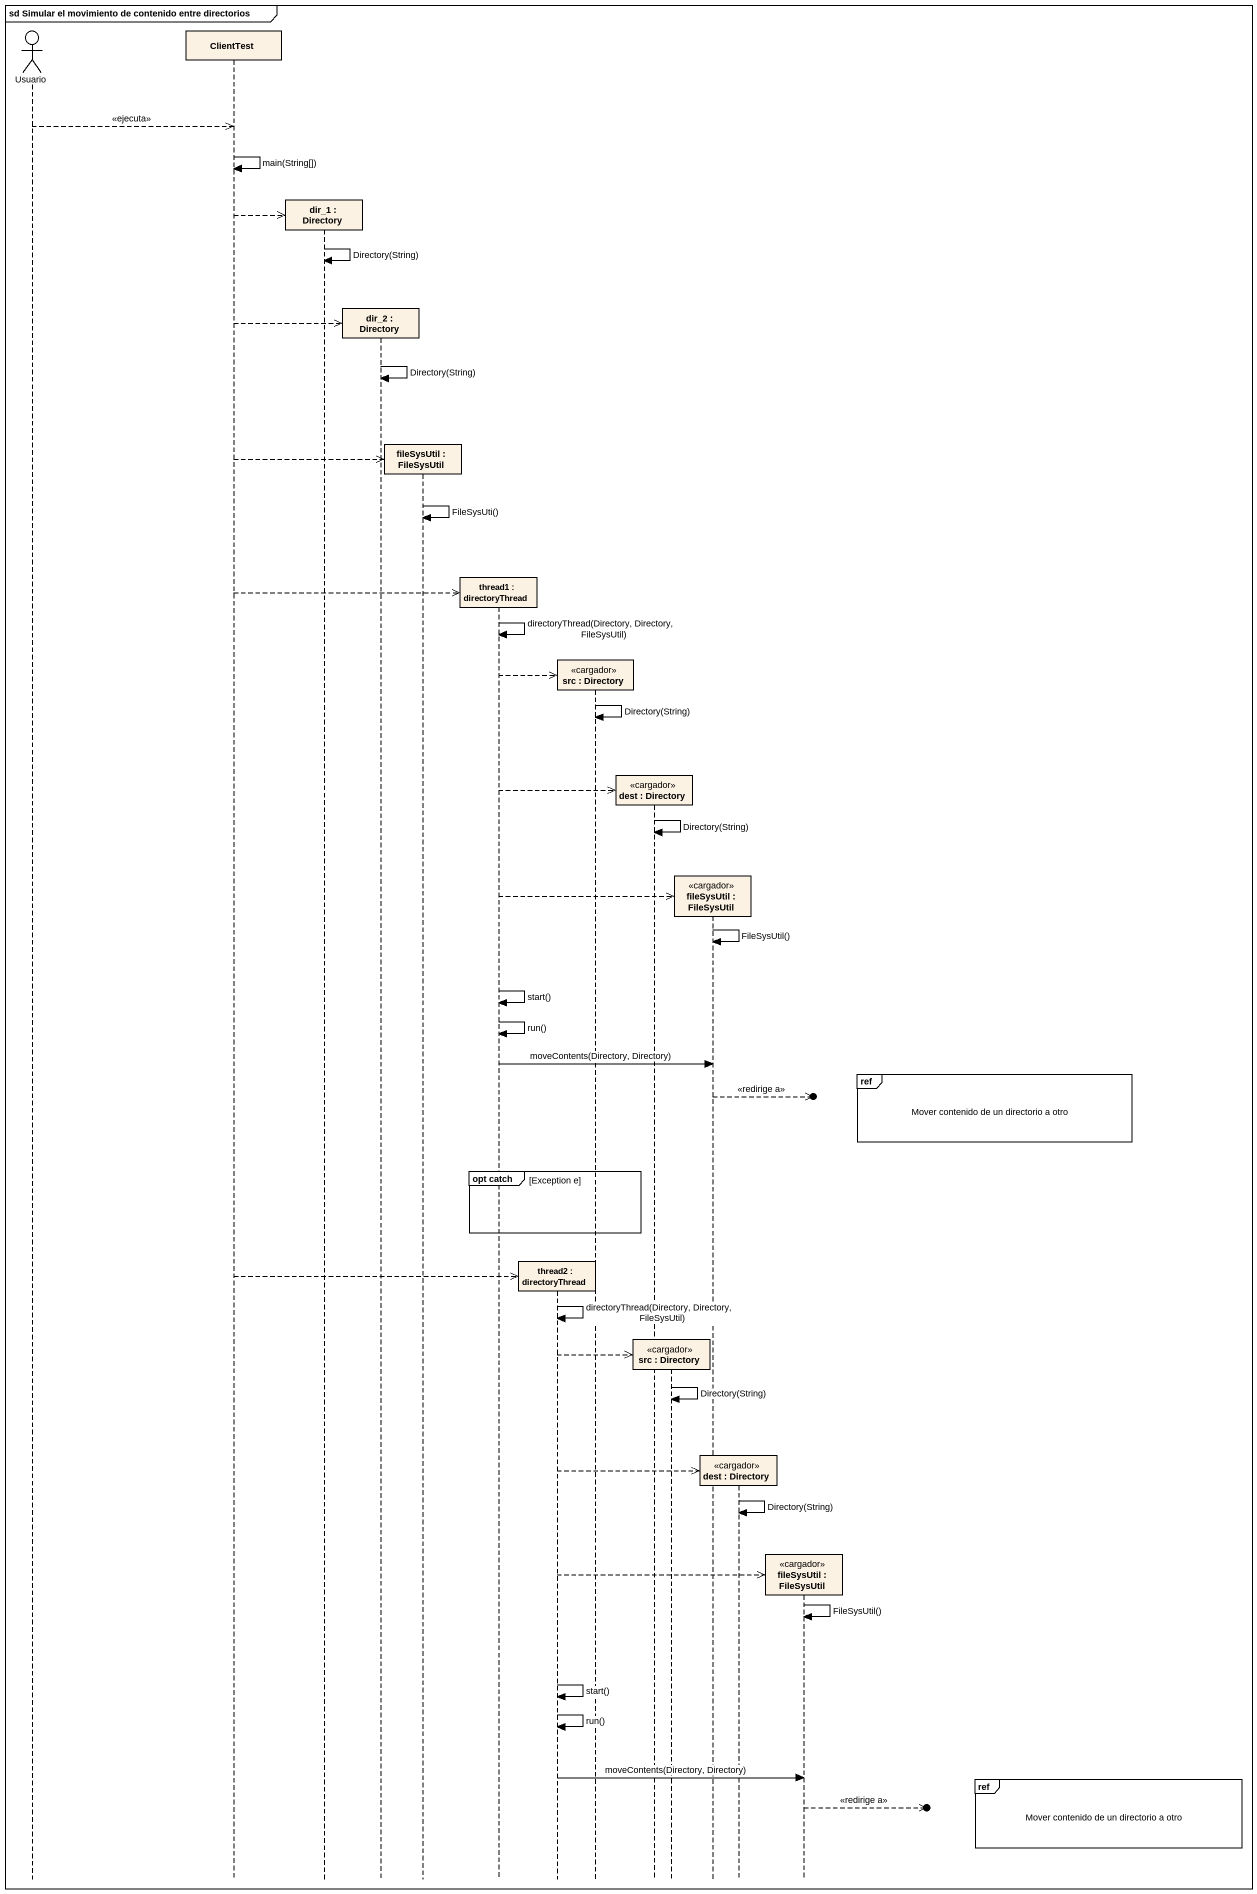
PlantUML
@startuml
mainframe sd Simular el movimiento de contenido entre directorios
hide footbox
actor Usuario
participant ClientTest
participant "dir_1 : Directory" as dir_1
participant "dir_2 : Directory" as dir_2
participant "fileSysUtil : FileSysUtil" as fileSysUtil
participant "thread1 : directoryThread" as thread1
participant "thread2 : directoryThread" as thread2
participant "src : Directory" as src <<cargador>>
participant "dest : Directory" as dest <<cargador>>
participant "src : Directory" as src_2 <<cargador>>
participant "fileSysUtil : FileSysUtil" as fileSysUtil_2 <<cargador>>
participant "dest : Directory" as dest_2 <<cargador>>
participant "fileSysUtil : FileSysUtil" as fileSysUtil_3 <<cargador>>

Usuario -->> ClientTest : <<ejecuta>>
ClientTest -> ClientTest : main(String[])
ClientTest -->> dir_1 **
dir_1 -> dir_1 : Directory(String)
ClientTest -->> dir_2 **
dir_2 -> dir_2 : Directory(String)
ClientTest -->> fileSysUtil **
fileSysUtil -> fileSysUtil : FileSysUti()
ClientTest -->> thread1 **
thread1 -> thread1 : directoryThread(Directory, Directory, FileSysUtil)
thread1 -->> src **
src -> src : Directory(String)
thread1 -->> dest **
dest -> dest : Directory(String)
thread1 -->> fileSysUtil_2 **
fileSysUtil_2 -> fileSysUtil_2 : FileSysUtil()
thread1 -> thread1 : start()
thread1 -> thread1 : run()
thread1 -> fileSysUtil_2 : moveContents(Directory, Directory)
ref over fileSysUtil_3 : Mover contenido de un directorio a otro
fileSysUtil_2 -->>o] : <<redirige a>>
group opt catch [Exception e]
end
ClientTest -->> thread2 **
thread2 -> thread2 : directoryThread(Directory, Directory, FileSysUtil)
thread2 -->> src_2 **
src_2 -> src_2 : Directory(String)
thread2 -->> dest_2 **
dest_2 -> dest_2 : Directory(String)
thread2 -->> fileSysUtil_3 **
fileSysUtil_3 -> fileSysUtil_3 : FileSysUtil()
thread2 -> thread2 : start()
thread2 -> thread2 : run()
thread2 -> fileSysUtil_3 : moveContents(Directory, Directory)
ref over fileSysUtil_3 : Mover contenido de un directorio a otro
fileSysUtil_3 -->>o] : <<redirige a>>
@enduml
